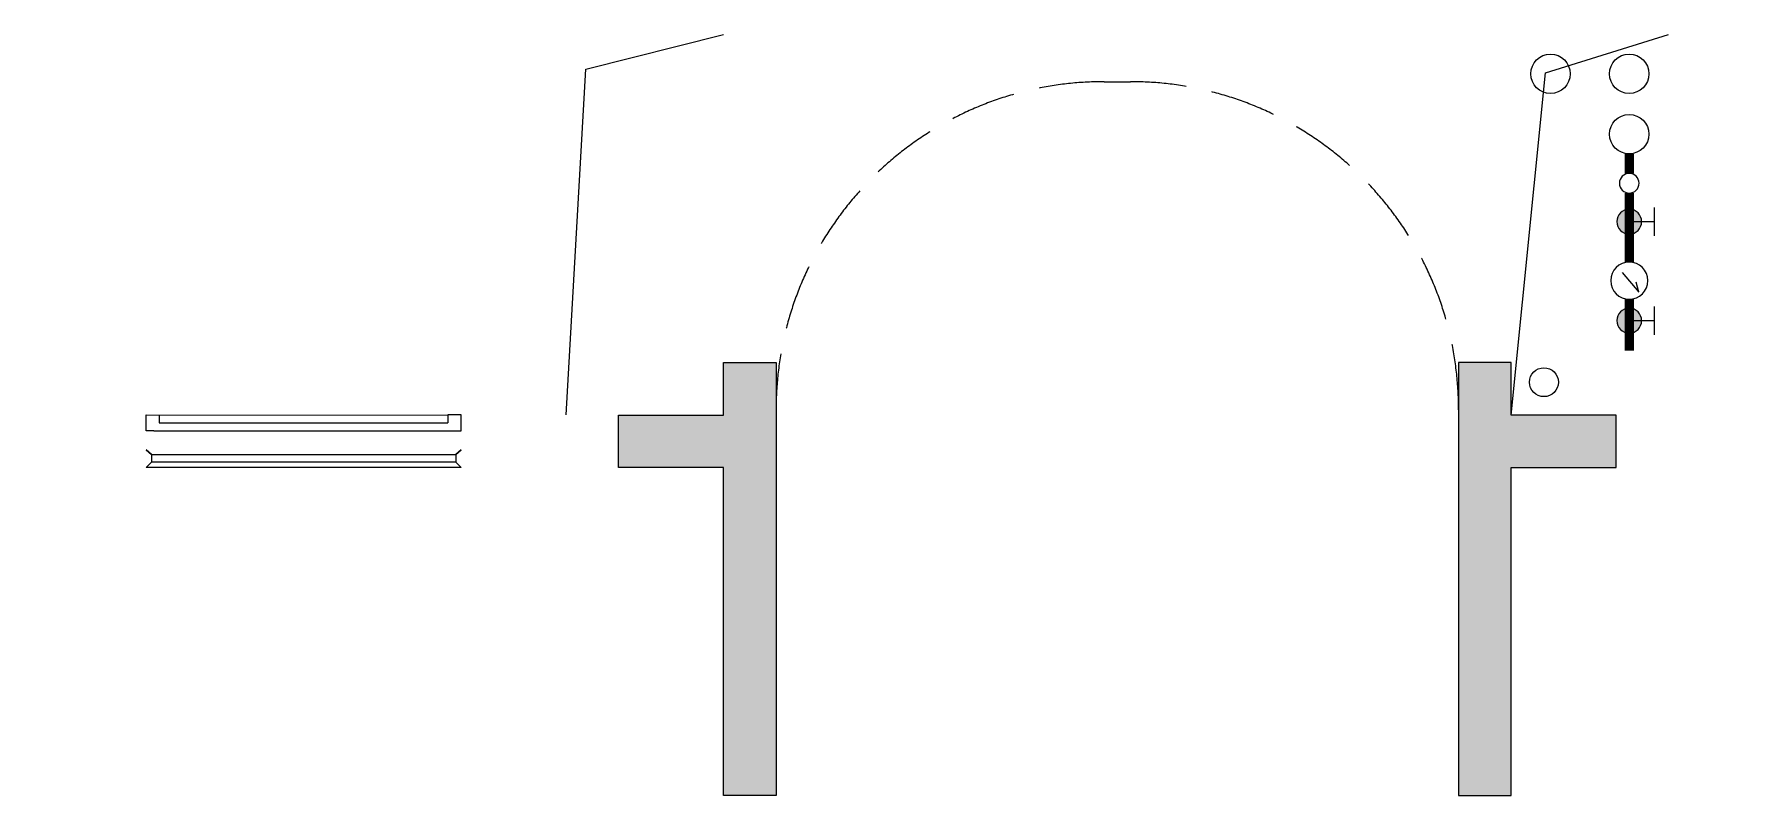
# Model space of a CAD drawing. Extents: x 2803505 to 5851001, y -1372902 to 24339.
# Drawn here: x 3024381 to 3030941, y -787686 to -784786 of the extents above; entities that cross this region are included whole.
import ezdxf
from ezdxf.xclip import XClip

# ---------------------------------------------------------------- set-up
doc = ezdxf.new("R2010")
doc.units = 0
doc.header["$LTSCALE"] = 1000
doc.header["$MEASUREMENT"] = 0
doc.header["$XCLIPFRAME"] = 2
doc.linetypes.add('DASH', pattern=[0.35, 0.25, -0.1])
doc.linetypes.add('DOTE', pattern=[2.4200000000000004, 2, -0.2, 0.02, -0.2])
doc.layers.get('0').update_dxf_attribs({"linetype": 'CONTINUOUS'})
for name, color, linetype in [('!!电气', 1, 'CONTINUOUS'), ('3-栏杆1', 252, 'CONTINUOUS'), ('COLU', 7, 'CONTINUOUS'), ('S-砼墙填充', 251, 'CONTINUOUS'), ('VPIPE-消防', 1, 'TG_X'), ('VPIPE-给水', 3, 'TG_J'), ('污水', 3, 'CONTINUOUS'), ('看线', 185, 'CONTINUOUS'), ('给水', 4, 'CONTINUOUS'), ('铝合金', 144, 'CONTINUOUS')]:
    doc.layers.add(name, color=color, linetype=linetype)
for name, color, linetype, lineweight in [('DOTE', 19, 'DOTE', 9), ('STAIR', 252, 'CONTINUOUS', 20), ('VPIPE-废水', 31, 'TG_F', 18), ('平面-看线', 252, 'CONTINUOUS', 15)]:
    doc.layers.add(name, color=color, linetype=linetype, lineweight=lineweight)
doc.styles.add('TG_LINETYPE', font='SIMPLEX', dxfattribs={"width": 0.8, "height": 3, "bigfont": 'HZTXT'})
doc.linetypes.add('TG_F', pattern='A,2,-0.3,["F",TG_LINETYPE,S=0.1,R=0,X=-0.23,Y=-0.15],0', length=2.3)
doc.linetypes.add('TG_J', pattern='A,2,-0.22,["J",TG_LINETYPE,S=0.1,R=0,X=-0.18,Y=-0.15],0', length=2.22)
doc.linetypes.add('TG_X', pattern='A,4,-0.3,["X",TG_LINETYPE,S=0.1,R=0,X=-0.23,Y=-0.15],0', length=4.3)

# ---------------------------------------------------------------- blocks, each defined once
blk = doc.blocks.new('A$C74D73064')
at = {"layer": 'DOTE', "color": 252}
blk.add_line((196116.0437006026, 54519.25646164967), (-86385.24772744626, 54519.25646164967), dxfattribs=at)
blk = doc.blocks.new('A$C24015597')
ref = blk.add_blockref('A$C74D73064', (24685.71245598793, -33857.69039963209))
XClip(ref).set_block_clipping_path([(-14883.246564808185, 50822.2568892687), (39116.74030273309, 70322.2568880918)])
blk = doc.blocks.new('A$C2705576B')
at = {"layer": '给水'}
h = blk.add_hatch(color=252, dxfattribs=at)
edge = h.paths.add_edge_path()
edge.add_arc((417.4753939132206, -1741.187018943019), 47.17066666666666, 0, 360)
h = blk.add_hatch(color=252, dxfattribs=at)
edge = h.paths.add_edge_path()
edge.add_arc((794.6793657876551, -1741.187018943019), 47.17066666666666, 0, 360)
at = {"layer": '给水', "color": 252}
for p, q in [((363.1358234086074, -1645.378875686787), (471.8149644187652, -1645.378875686787)), ((417.4753939132206, -1741.187018943019), (417.4753939132206, -1645.378875686787)), ((525.2828902192414, -1704.277946659364), (564.0495230220258, -1714.966761028394)), ((601.1412538066506, -1768.080788225867), (525.283035626635, -1704.277946659364)), ((740.3397952830419, -1645.378875686787), (849.0189362931997, -1645.378875686787)), ((794.6793657876551, -1741.187018943019), (794.6793657876551, -1645.378875686787))]:
    blk.add_line(p, q, dxfattribs=at)
at = {"layer": '给水', "color": 252, "const_width": 35.378}
for points in [[(499.0671900771558, -1741.187018943019), (302.4753939132206, -1741.187018943019)], [(903.4753939132206, -1741.187018943019), (640.5791900772601, -1741.187018943019)], [(1052.830608317163, -1741.187018943019), (978.4711268208921, -1741.187018943019)]]:
    blk.add_lwpolyline(points, dxfattribs=at)
at = {"layer": '给水', "color": 252}
for centre, radius in [((417.4753939132206, -1741.187018943019), 47.17066666666666), ((569.823190077208, -1741.187018943019), 70.756), ((794.6793657876551, -1741.187018943019), 47.17066666666666), ((940.9753939132206, -1741.187018943019), 37.5)]:
    blk.add_circle(centre, radius, dxfattribs=at)
blk = doc.blocks.new('GDGDGRD')
at = {"layer": 'S-砼墙填充'}
h = blk.add_hatch(color=252, dxfattribs=at)
h.dxf.hatch_style = 1
h.paths.add_polyline_path([(431616.5562415686, 297415.3630930803), (431216.5562422522, 297415.3630930803), (431216.5562422522, 297615.3630930803), (431616.5562422522, 297615.3630930803), (431616.556241849, 297815.3646271446), (431816.5562415048, 297815.3646271446), (431816.5562412511, 296165.3630929611), (431616.5562415766, 296165.3630929611)])
h = blk.add_hatch(color=252, dxfattribs=at)
h.dxf.hatch_style = 1
h.paths.add_polyline_path([(434616.5562444357, 297415.3630930803), (435016.5562437521, 297415.3630930803), (435016.5562437521, 297615.3630930803), (434616.5562437521, 297615.3630930803), (434616.5562441554, 297815.3646271446), (434416.5562444995, 297815.3646271446), (434416.5562447533, 296165.3630929611), (434616.5562444278, 296165.3630929611)])
at = {"layer": 'COLU', "color": 252}
for points in [[(431616.5562415686, 297415.3630930803), (431216.5562422522, 297415.3630930803), (431216.5562422522, 297615.3630930803), (431616.5562422522, 297615.3630930803), (431616.556241849, 297815.3646271446), (431816.5562415048, 297815.3646271446), (431816.5562412511, 296165.3630929611), (431616.5562415766, 296165.3630929611), (431616.5562415686, 297415.3630930803)], [(434616.5562444357, 297415.3630930803), (435016.5562437521, 297415.3630930803), (435016.5562437521, 297615.3630930803), (434616.5562437521, 297615.3630930803), (434616.5562441554, 297815.3646271446), (434416.5562444995, 297815.3646271446), (434416.5562447533, 296165.3630929611), (434616.5562444278, 296165.3630929611), (434616.5562444357, 297415.3630930803)]]:
    blk.add_lwpolyline(points, close=True, dxfattribs=at)
blk = doc.blocks.new('A$C100F5A36')
at = {"layer": '3-栏杆1', "color": 252}
for p, q in [((20622.7355138557, -8033.270762843778), (20602.46688345866, -8015.483184529236)), ((20602.46688345866, -8015.483184529236), (20622.73551367549, -8033.270762685454)), ((20622.7355136727, -8062.553042543819), (20602.46690700855, -8082.399917579489)), ((20602.46690700855, -8082.399917579489), (20622.7355136727, -8062.553042543819)), ((20622.73551367549, -8033.270762685454), (20622.7355136727, -8062.553042543819)), ((20622.73551367549, -8033.336840161588), (21782.22170171747, -8033.307528073434)), ((21782.22170172026, -8062.589798127767), (20622.7355136727, -8062.619090351276)), ((21782.22170153726, -8033.270762801403), (21802.4903319343, -8015.48318448686)), ((21802.4903319343, -8015.48318448686), (21782.22170171747, -8033.270762643078)), ((21782.22170171747, -8033.270762643078), (21782.22170172026, -8062.553042501444)), ((21802.49030838441, -8082.399917537114), (21782.22170172026, -8062.553042501444))]:
    blk.add_line(p, q, dxfattribs=at)
at = {"layer": 'STAIR', "color": 252, "linetype": 'DASH'}
blk.add_lwpolyline([(23002.46589336172, -7862.399917879375, -0.4142135623699036), (24252.46589336172, -6612.399917892879), (24352.46589337382, -6612.399917892879, -0.4142135623699035), (25602.46589337382, -7862.399917879375)], format="xyb", dxfattribs=at)
at = {"layer": 'VPIPE-废水', "color": 252}
blk.add_circle((25927.46488197241, -7757.400528808124), 55, dxfattribs=at)
at = {"layer": 'VPIPE-消防', "color": 252, "linetype": 'Continuous'}
blk.add_circle((25952.46453519259, -6582.399656666443), 75, dxfattribs=at)
at = {"layer": 'VPIPE-给水', "color": 252, "linetype": 'Continuous'}
for centre in [(26252.46488132048, -6582.397365430836), (26252.46488132048, -6812.397365430836)]:
    blk.add_circle(centre, 75, dxfattribs=at)
at = {"layer": '平面-看线', "color": 252}
blk.add_line((21802.46690699598, -8082.399917355506), (20602.46690700855, -8082.399917579489), dxfattribs=at)
at = {"layer": '看线', "color": 252, "ltscale": 0.5}
for points in [[(22202.46690626722, -7882.399917659466), (22277.38718830701, -6565.263011003612), (22802.46589110466, -6432.399917742936)], [(25802.44343205914, -7882.399917923147), (25933.38718830701, -6578.263011003612), (26402.46488197241, -6432.399917574832)]]:
    blk.add_lwpolyline(points, dxfattribs=at)
at = {"layer": '铝合金', "color": 252}
for points in [[(20632.45088343509, -7942.417099890998), (20602.45088449772, -7942.409116410417), (20602.46685390733, -7882.399917579489), (20652.46685213689, -7882.413223380689), (20652.45886865631, -7912.413222318282)], [(20602.45887042675, -7912.399916517315), (20602.46685390733, -7882.399917579489), (20652.46685213689, -7882.413223380689), (20652.46419097669, -7892.413223026553), (20652.46419097669, -7892.413223026553), (20652.45886620786, -7912.422423273092)], [(20652.45886620786, -7912.422423273092), (21752.45886973571, -7912.395811733673)], [(20652.46684968844, -7882.422424335498), (21752.46685321629, -7882.395812795963)], [(21772.45088554733, -7942.401132992352), (21802.45088448469, -7942.409116473049), (21802.46685389476, -7882.399917642237), (21752.4668556652, -7882.386611841153), (21752.45887218416, -7912.386610778864)], [(21802.45887041371, -7912.399916579947), (21802.46685389476, -7882.399917642237), (21752.4668556652, -7882.386611841153), (21752.46419450501, -7892.386611487018), (21752.46419450501, -7892.386611487018), (21752.45886973571, -7912.395811733673)], [(20632.45071534812, -7942.417099845363), (21772.45088554733, -7942.401132992352)]]:
    blk.add_lwpolyline(points, dxfattribs=at)
at = {"color": 252}
blk.add_blockref('GDGDGRD', (-408814.112811693, -305497.7630110036), dxfattribs=at)
at = {"layer": '污水', "color": 252, "xscale": -1, "rotation": 269.999999999891}
blk.add_blockref('A$C2705576B', (27993.65190026117, -7940.227973751258), dxfattribs=at)

msp = doc.modelspace()

# ---------------------------------------------------------------- block references
at = {"layer": '!!电气'}
for name, p in [('A$C24015597', (2836003.491352153, -807053.5751154525)), ('A$C100F5A36', (3004203.491352153, -778353.575115452))]:
    msp.add_blockref(name, p, dxfattribs=at)

doc.saveas('drawing.dxf')
